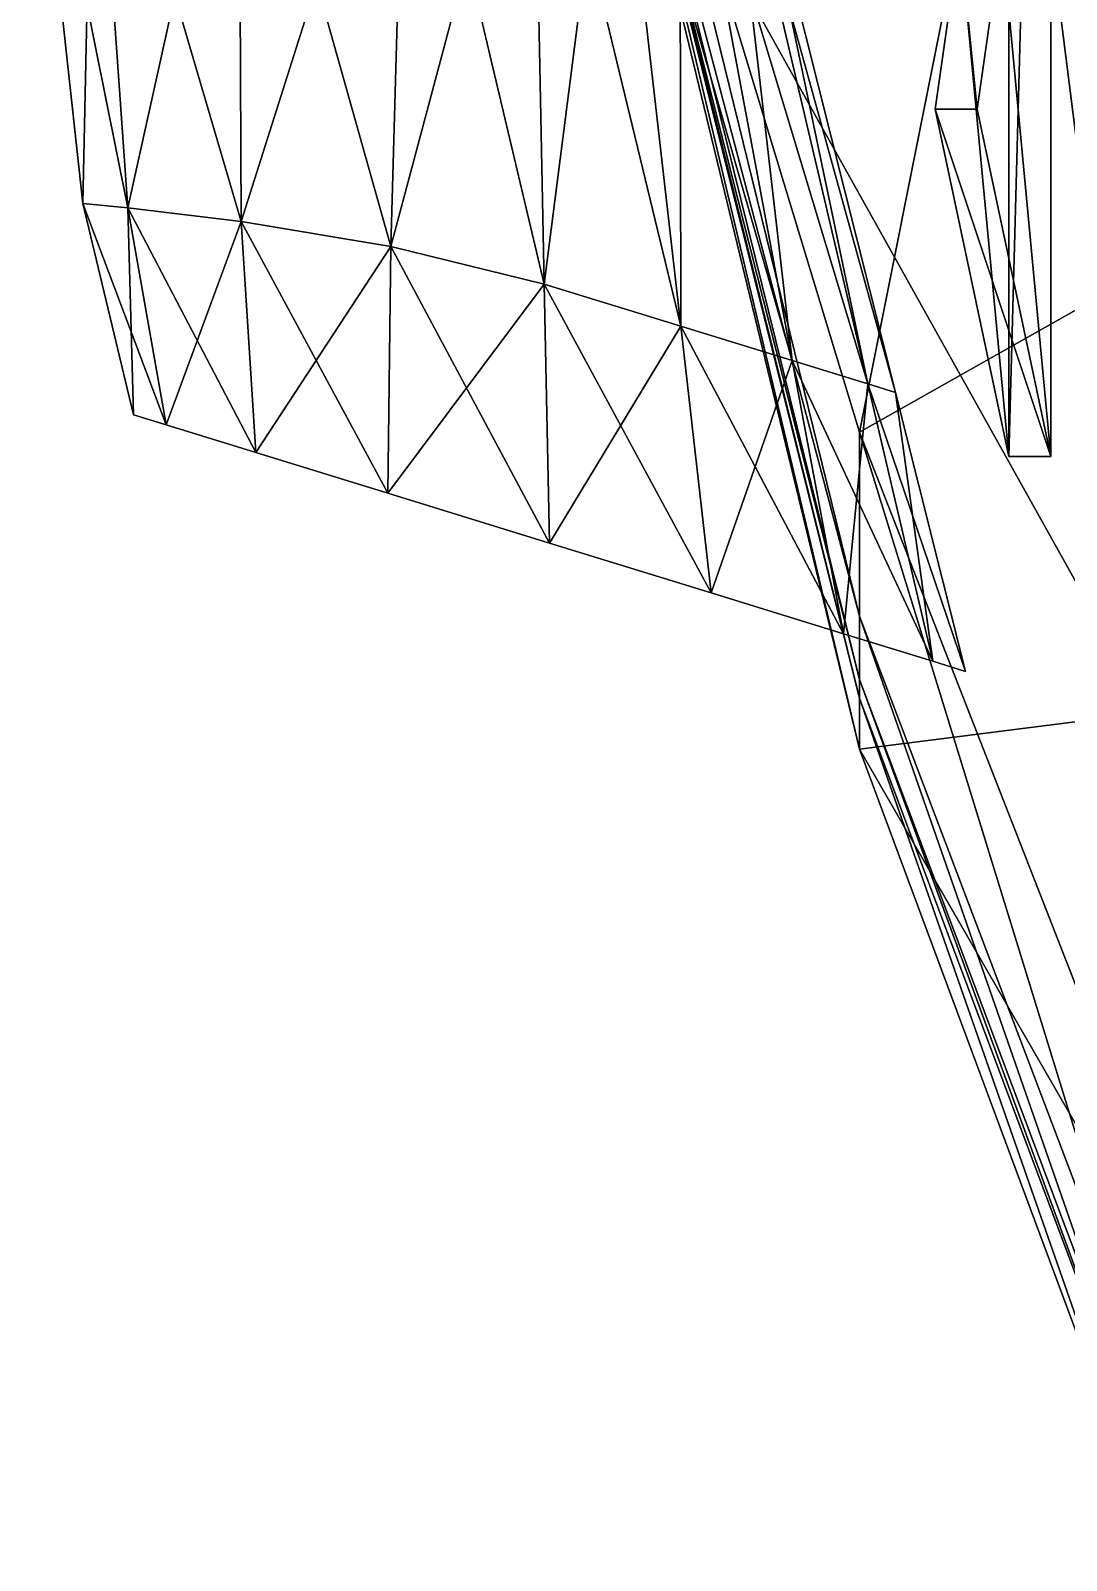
# Model space of a CAD drawing. Header units: metres. Extents: x -1.78 to 1.78, y -2.69 to 0.99.
# Drawn here: x -1.536 to -0.417, y -2.271 to -0.618 of the extents above; entities that cross this region are included whole.
import ezdxf

# ---------------------------------------------------------------- set-up
doc = ezdxf.new("R2010")
doc.units = ezdxf.units.M

msp = doc.modelspace()

# ---------------------------------------------------------------- linework, layer by layer
at = {"layer": 'Fin 2'}
for points in [[(-0.4793, 0.6095, 0.3046), (-0.5322, -0.5155, 0.4179), (-0.4793, -1.078, 0.3046)], [(-0.434, 0.6095, 0.3257), (-0.434, -1.078, 0.3257), (-0.4869, -0.5155, 0.439)], [(-0.434, 0.6095, 0.3257), (-0.4793, -1.078, 0.3046), (-0.434, -1.078, 0.3257)], [(-0.434, 0.6095, 0.3257), (-0.4793, 0.6095, 0.3046), (-0.4793, -1.078, 0.3046)], [(-0.5133, -0.703, 0.4956), (-0.5586, -0.703, 0.4745), (-0.5322, -0.5155, 0.4179)], [(-0.5586, -0.703, 0.4745), (-0.4793, -1.078, 0.3046), (-0.5322, -0.5155, 0.4179)], [(-0.5133, -0.703, 0.4956), (-0.5322, -0.5155, 0.4179), (-0.4869, -0.5155, 0.439)], [(-0.5133, -0.703, 0.4956), (-0.4869, -0.5155, 0.439), (-0.434, -1.078, 0.3257)], [(-0.434, -1.078, 0.3257), (-0.5586, -0.703, 0.4745), (-0.5133, -0.703, 0.4956)], [(-0.434, -1.078, 0.3257), (-0.4793, -1.078, 0.3046), (-0.5586, -0.703, 0.4745)]]:
    msp.add_3dface(points, dxfattribs=at)
at = {"layer": 'Nose'}
for points in [[(-0.3278, -0.8753, 0.3565), (-0.4587, -0.1413, 0.4423), (0, -0.1193, 0.4961)], [(-0.6406, -1.0517, 0.2217), (-0.8965, -0.2075, 0.2811), (-0.4587, -0.1413, 0.4423)], [(-0.6406, -1.0517, 0.2217), (-0.4587, -0.1413, 0.4423), (-0.3278, -0.8753, 0.3565)], [(-0.6406, -1.2508, 0.0617), (-0.8965, -0.2075, 0.2811), (-0.6406, -1.0517, 0.2217)], [(-0.6406, -1.2508, 0.0617), (-0.8965, -0.2821, 0.0857), (-0.8965, -0.2075, 0.2811)], [(-0.6406, -1.319, -0.0047), (-0.8965, -0.2821, 0.0857), (-0.6406, -1.2508, 0.0617)], [(-0.6406, -1.319, -0.0047), (-0.8965, -0.3077, -0.0007), (-0.8965, -0.2821, 0.0857)], [(-0.6406, -1.3392, -0.0573), (-0.8965, -0.3077, -0.0007), (-0.6406, -1.319, -0.0047)], [(-0.6406, -1.3392, -0.0573), (-0.8965, -0.3153, -0.082), (-0.8965, -0.3077, -0.0007)], [(-0.6406, -1.3944, -0.1762), (-0.8965, -0.3153, -0.082), (-0.6406, -1.3392, -0.0573)], [(-0.6406, -1.3944, -0.1762), (-0.8965, -0.336, -0.2619), (-0.8965, -0.3153, -0.082)], [(-0.3278, -1.3548, -0.2493), (-0.4587, -0.3211, -0.4), (-0.8965, -0.336, -0.2619)], [(0, -1.3415, -0.2736), (0, -0.3162, -0.4461), (-0.4587, -0.3211, -0.4)], [(0, -1.3415, -0.2736), (-0.4587, -0.3211, -0.4), (-0.3278, -1.3548, -0.2493)], [(-0.3278, -1.3548, -0.2493), (-0.8965, -0.336, -0.2619), (-0.6406, -1.3944, -0.1762)], [(-0.3145, -1.8856, 0.1059), (-0.6406, -1.0517, 0.2217), (-0.3278, -0.8753, 0.3565)], [(-0.3145, -2.1096, 0.0097), (-0.6406, -1.0517, 0.2217), (-0.3145, -1.8856, 0.1059)], [(-0.3145, -2.1096, 0.0097), (-0.6406, -1.2508, 0.0617), (-0.6406, -1.0517, 0.2217)], [(-0.3145, -2.1863, -0.0269), (-0.6406, -1.2508, 0.0617), (-0.3145, -2.1096, 0.0097)], [(-0.3145, -2.1863, -0.0269), (-0.6406, -1.319, -0.0047), (-0.6406, -1.2508, 0.0617)], [(-0.3145, -2.209, -0.048), (-0.6406, -1.319, -0.0047), (-0.3145, -2.1863, -0.0269)], [(-0.3145, -2.209, -0.048), (-0.6406, -1.3392, -0.0573), (-0.6406, -1.319, -0.0047)], [(-0.3145, -2.2711, -0.098), (-0.6406, -1.3392, -0.0573), (-0.3145, -2.209, -0.048)], [(-0.3145, -2.2711, -0.098), (-0.6406, -1.3944, -0.1762), (-0.6406, -1.3392, -0.0573)], [(-0.1609, -2.2265, -0.1116), (-0.3278, -1.3548, -0.2493), (-0.6406, -1.3944, -0.1762)], [(-0.1609, -2.2265, -0.1116), (-0.6406, -1.3944, -0.1762), (-0.3145, -2.2711, -0.098)]]:
    msp.add_3dface(points, dxfattribs=at)
at = {"layer": '\x7f\x7f\x7fIntake 1'}
for points in [[(-1.3084, -0.8243, 0.4578), (-1.311, -0.2672, 0.4541), (-1.1302, -0.262, 0.5444)], [(-1.1469, -0.8512, -0.581), (-1.1302, -0.262, -0.5444), (-1.311, -0.2672, -0.4541)], [(-1.3084, -0.8243, 0.4578), (-1.1302, -0.262, 0.5444), (-1.1469, -0.8512, 0.581)], [(-1.1469, -0.8512, 0.581), (-1.1302, -0.262, 0.5444), (-0.9933, -0.2765, 0.57)], [(-0.981, -0.892, -0.6237), (-1.1302, -0.262, -0.5444), (-1.1469, -0.8512, -0.581)], [(-0.981, -0.892, -0.6237), (-0.9933, -0.2765, -0.57), (-1.1302, -0.262, -0.5444)], [(-1.4795, -0.8048, 0), (-1.536, -0.2865, 0), (-1.4685, -0.2796, 0.2793)], [(-1.4309, -0.8093, -0.2616), (-1.4685, -0.2796, -0.2793), (-1.536, -0.2865, 0)], [(-1.4795, -0.8048, 0), (-1.4685, -0.2796, 0.2793), (-1.4309, -0.8093, 0.2616)], [(-1.4309, -0.8093, 0.2616), (-1.4685, -0.2796, 0.2793), (-1.311, -0.2672, 0.4541)], [(-1.3084, -0.8243, -0.4578), (-1.311, -0.2672, -0.4541), (-1.4685, -0.2796, -0.2793)], [(-1.3084, -0.8243, -0.4578), (-1.4685, -0.2796, -0.2793), (-1.4309, -0.8093, -0.2616)], [(-1.4309, -0.8093, 0.2616), (-1.311, -0.2672, 0.4541), (-1.3084, -0.8243, 0.4578)], [(-1.1469, -0.8512, -0.581), (-1.311, -0.2672, -0.4541), (-1.3084, -0.8243, -0.4578)], [(-1.1469, -0.8512, 0.581), (-0.9933, -0.2765, 0.57), (-0.981, -0.892, 0.6237)], [(-0.8337, -0.9374, -0.581), (-0.9933, -0.2765, -0.57), (-0.981, -0.892, -0.6237)], [(-0.8337, -0.9374, -0.581), (-0.906, -0.3035, -0.5444), (-0.9933, -0.2765, -0.57)], [(-0.981, -0.892, 0.6237), (-0.9933, -0.2765, 0.57), (-0.906, -0.3035, 0.5444)], [(-1.4309, -0.8093, -0.2616), (-1.536, -0.2865, 0), (-1.4795, -0.8048, 0)], [(-0.981, -0.892, 0.6237), (-0.906, -0.3035, 0.5444), (-0.8337, -0.9374, 0.581)], [(-0.8337, -0.9374, 0.581), (-0.906, -0.3035, 0.5444), (-0.8345, -0.3255, 0.4541)], [(-0.7131, -0.9746, -0.4578), (-0.906, -0.3035, -0.5444), (-0.8337, -0.9374, -0.581)], [(-0.7131, -0.9746, -0.4578), (-0.8345, -0.3255, -0.4541), (-0.906, -0.3035, -0.5444)], [(-0.6316, -0.9997, -0.2616), (-0.8345, -0.3255, -0.4541), (-0.7131, -0.9746, -0.4578)], [(-0.6316, -0.9997, -0.2616), (-0.7862, -0.3404, -0.2793), (-0.8345, -0.3255, -0.4541)], [(-0.7131, -0.9746, 0.4578), (-0.8345, -0.3255, 0.4541), (-0.7862, -0.3404, 0.2793)], [(-0.8337, -0.9374, 0.581), (-0.8345, -0.3255, 0.4541), (-0.7131, -0.9746, 0.4578)], [(-0.6017, -1.009, 0), (-0.7862, -0.3404, -0.2793), (-0.6316, -0.9997, -0.2616)], [(-0.6017, -1.009, 0), (-0.7685, -0.3459, 0), (-0.7862, -0.3404, -0.2793)], [(-0.6316, -0.9997, 0.2616), (-0.7862, -0.3404, 0.2793), (-0.7685, -0.3459, 0)], [(-0.7131, -0.9746, 0.4578), (-0.7862, -0.3404, 0.2793), (-0.6316, -0.9997, 0.2616)], [(-0.6316, -0.9997, 0.2616), (-0.7685, -0.3459, 0), (-0.6017, -1.009, 0)], [(-1.4249, -1.0331, 0), (-1.4795, -0.8048, 0), (-1.4309, -0.8093, 0.2616)], [(-1.3894, -1.0441, -0.2485), (-1.4795, -0.8048, 0), (-1.4249, -1.0331, 0)], [(-1.3894, -1.0441, -0.2485), (-1.4309, -0.8093, -0.2616), (-1.4795, -0.8048, 0)], [(-1.3894, -1.0441, 0.2485), (-1.4309, -0.8093, 0.2616), (-1.3084, -0.8243, 0.4578)], [(-1.4249, -1.0331, 0), (-1.4309, -0.8093, 0.2616), (-1.3894, -1.0441, 0.2485)], [(-1.2928, -1.0738, -0.452), (-1.4309, -0.8093, -0.2616), (-1.3894, -1.0441, -0.2485)], [(-1.2928, -1.0738, -0.452), (-1.3084, -0.8243, -0.4578), (-1.4309, -0.8093, -0.2616)], [(-1.3894, -1.0441, 0.2485), (-1.3084, -0.8243, 0.4578), (-1.2928, -1.0738, 0.452)], [(-1.2928, -1.0738, 0.452), (-1.3084, -0.8243, 0.4578), (-1.1469, -0.8512, 0.581)], [(-1.1499, -1.1179, -0.5895), (-1.3084, -0.8243, -0.4578), (-1.2928, -1.0738, -0.452)], [(-1.1499, -1.1179, -0.5895), (-1.1469, -0.8512, -0.581), (-1.3084, -0.8243, -0.4578)], [(-1.2928, -1.0738, 0.452), (-1.1469, -0.8512, 0.581), (-1.1499, -1.1179, 0.5895)], [(-1.1499, -1.1179, 0.5895), (-1.1469, -0.8512, 0.581), (-0.981, -0.892, 0.6237)], [(-0.9754, -1.1718, -0.64), (-1.1469, -0.8512, -0.581), (-1.1499, -1.1179, -0.5895)], [(-0.9754, -1.1718, -0.64), (-0.981, -0.892, -0.6237), (-1.1469, -0.8512, -0.581)], [(-1.1499, -1.1179, 0.5895), (-0.981, -0.892, 0.6237), (-0.9754, -1.1718, 0.64)], [(-0.8008, -1.2256, -0.5895), (-0.981, -0.892, -0.6237), (-0.9754, -1.1718, -0.64)], [(-0.8008, -1.2256, -0.5895), (-0.8337, -0.9374, -0.581), (-0.981, -0.892, -0.6237)], [(-0.9754, -1.1718, 0.64), (-0.981, -0.892, 0.6237), (-0.8337, -0.9374, 0.581)], [(-0.9754, -1.1718, 0.64), (-0.8337, -0.9374, 0.581), (-0.8008, -1.2256, 0.5895)], [(-0.6579, -1.2697, -0.452), (-0.8337, -0.9374, -0.581), (-0.8008, -1.2256, -0.5895)], [(-0.6579, -1.2697, -0.452), (-0.7131, -0.9746, -0.4578), (-0.8337, -0.9374, -0.581)], [(-0.8008, -1.2256, 0.5895), (-0.8337, -0.9374, 0.581), (-0.7131, -0.9746, 0.4578)], [(-0.8008, -1.2256, 0.5895), (-0.7131, -0.9746, 0.4578), (-0.6579, -1.2697, 0.452)], [(-0.5613, -1.2995, -0.2485), (-0.7131, -0.9746, -0.4578), (-0.6579, -1.2697, -0.452)], [(-0.5613, -1.2995, -0.2485), (-0.6316, -0.9997, -0.2616), (-0.7131, -0.9746, -0.4578)], [(-0.6579, -1.2697, 0.452), (-0.7131, -0.9746, 0.4578), (-0.6316, -0.9997, 0.2616)], [(-0.6579, -1.2697, 0.452), (-0.6316, -0.9997, 0.2616), (-0.5613, -1.2995, 0.2485)], [(-0.5259, -1.3104, 0), (-0.6316, -0.9997, -0.2616), (-0.5613, -1.2995, -0.2485)], [(-0.5259, -1.3104, 0), (-0.6017, -1.009, 0), (-0.6316, -0.9997, -0.2616)], [(-0.5613, -1.2995, 0.2485), (-0.6316, -0.9997, 0.2616), (-0.6017, -1.009, 0)], [(-0.5613, -1.2995, 0.2485), (-0.6017, -1.009, 0), (-0.5259, -1.3104, 0)]]:
    msp.add_3dface(points, dxfattribs=at)

doc.saveas('drawing.dxf')
